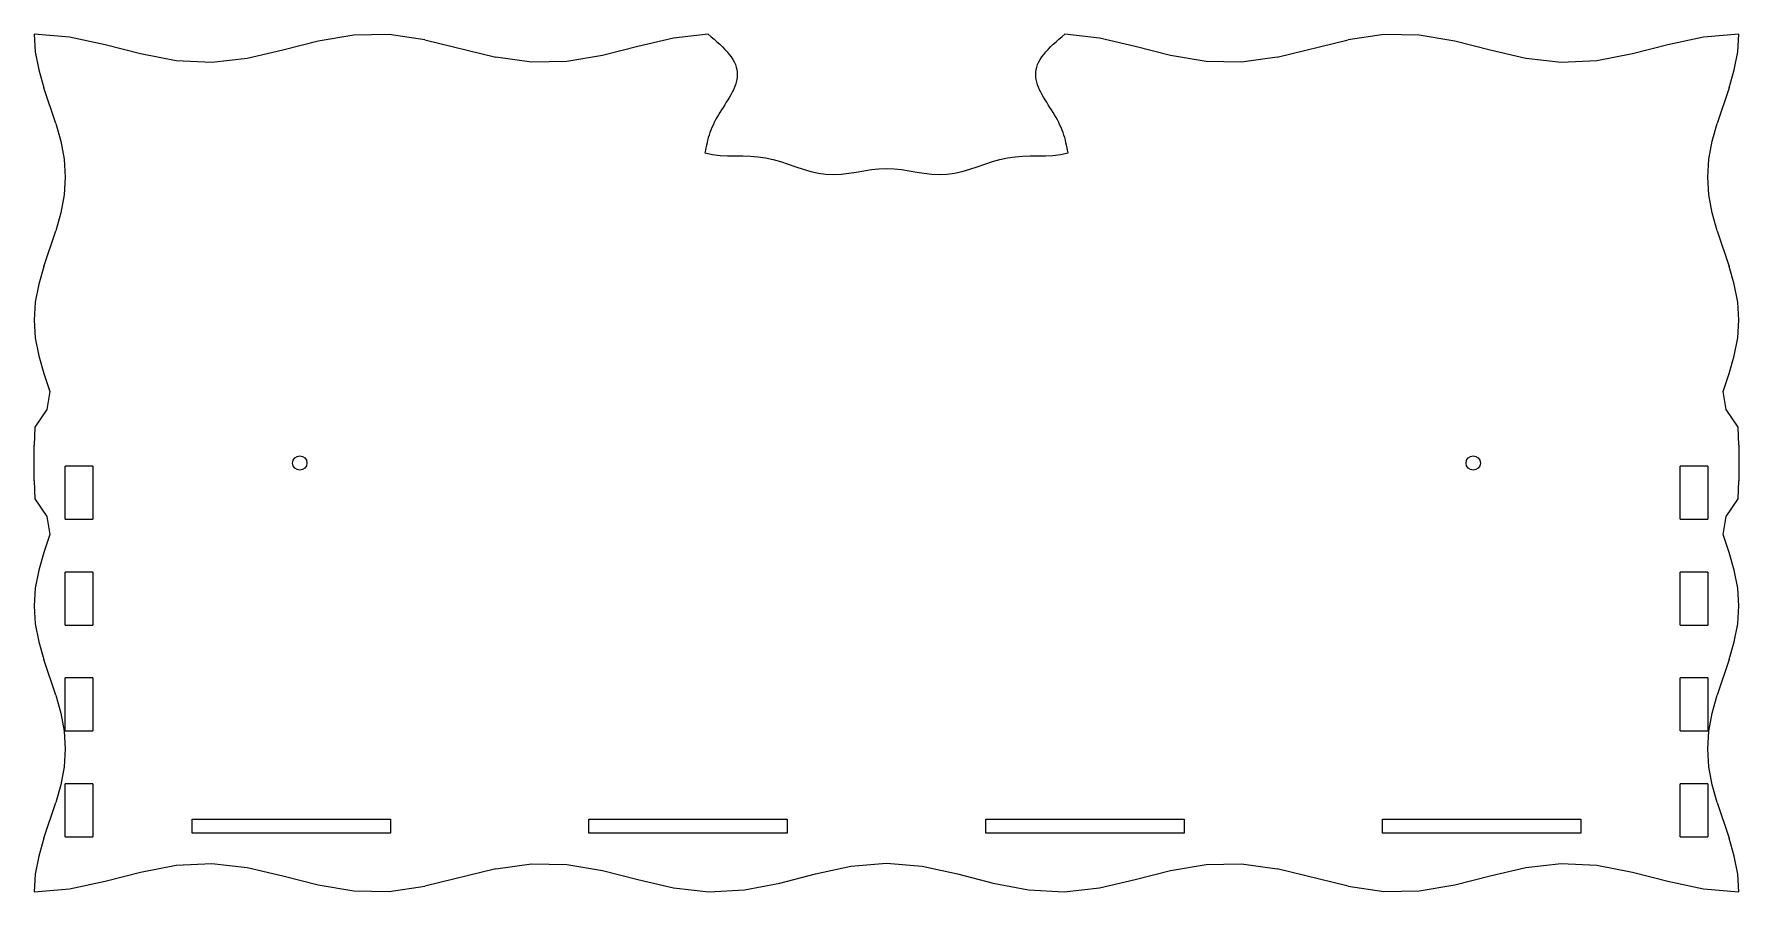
# Model space of a CAD drawing. Header units: millimetres. Extents: x 0 to 716, y 0 to 360.
import ezdxf

# ---------------------------------------------------------------- set-up
doc = ezdxf.new("R2010")
doc.units = ezdxf.units.MM
doc.layers.add('CutProfile', color=7, linetype='CONTINUOUS')

msp = doc.modelspace()

# ---------------------------------------------------------------- linework, layer by layer
at = {"layer": 'CutProfile'}
for p, q in [((14.91, 358.76), (0, 360)), ((0, 360), (0.5, 352.5)), ((29.82, 355.55), (14.91, 358.76)), ((134.18, 359.54), (119.27, 357)), ((149.08, 359.8), (134.18, 359.54)), ((163.99, 357.65), (149.08, 359.8)), ((268.35, 358.24), (253.44, 354.78)), ((282.93, 359.91), (268.35, 358.24)), ((282.93, 359.91), (284.18, 358.88)), ((284.18, 358.88), (285.43, 357.82)), ((285.43, 357.82), (286.65, 356.77)), ((428.95, 356.77), (430.17, 357.82)), ((430.17, 357.82), (431.42, 358.88)), ((431.42, 358.88), (432.67, 359.91)), ((447.25, 358.24), (432.67, 359.91)), ((462.16, 354.78), (447.25, 358.24)), ((566.52, 359.8), (551.61, 357.65)), ((581.42, 359.54), (566.52, 359.8)), ((596.33, 357), (581.42, 359.54)), ((700.69, 358.76), (685.78, 355.55)), ((715.6, 360), (700.69, 358.76)), ((715.1, 352.5), (715.6, 360)), ((0.5, 352.5), (1.92, 345)), ((44.73, 351.7), (29.82, 355.55)), ((59.63, 348.8), (44.73, 351.7)), ((104.36, 353.22), (89.45, 349.76)), ((119.27, 357), (104.36, 353.22)), ((163.99, 357.65), (193.81, 350.35)), ((238.53, 351), (223.62, 348.46)), ((253.44, 354.78), (238.53, 351)), ((286.65, 356.77), (287.83, 355.71)), ((287.83, 355.71), (288.94, 354.65)), ((288.94, 354.65), (289.98, 353.59)), ((289.98, 353.59), (290.94, 352.53)), ((290.94, 352.53), (291.82, 351.48)), ((291.82, 351.48), (292.61, 350.42)), ((422.99, 350.42), (423.78, 351.48)), ((423.78, 351.48), (424.66, 352.53)), ((424.66, 352.53), (425.62, 353.59)), ((425.62, 353.59), (426.66, 354.65)), ((426.66, 354.65), (427.77, 355.71)), ((427.77, 355.71), (428.95, 356.77)), ((477.07, 351), (462.16, 354.78)), ((491.98, 348.46), (477.07, 351)), ((521.79, 350.35), (551.61, 357.65)), ((611.24, 353.22), (596.33, 357)), ((626.15, 349.76), (611.24, 353.22)), ((670.88, 351.7), (655.97, 348.8)), ((685.78, 355.55), (670.88, 351.7)), ((713.68, 345), (715.1, 352.5)), ((1.92, 345), (4.04, 337.5)), ((74.54, 348.05), (59.63, 348.8)), ((89.45, 349.76), (74.54, 348.05)), ((208.72, 348.2), (193.81, 350.35)), ((223.62, 348.46), (208.72, 348.2)), ((292.61, 350.42), (293.29, 349.36)), ((293.29, 349.36), (293.87, 348.3)), ((293.87, 348.3), (294.35, 347.24)), ((294.35, 347.24), (294.72, 346.18)), ((294.72, 346.18), (294.98, 345.12)), ((294.98, 345.12), (295.13, 344.07)), ((295.13, 344.07), (295.18, 343.01)), ((420.42, 343.01), (420.47, 344.07)), ((420.47, 344.07), (420.62, 345.12)), ((420.62, 345.12), (420.88, 346.18)), ((420.88, 346.18), (421.25, 347.24)), ((421.25, 347.24), (421.73, 348.3)), ((421.73, 348.3), (422.31, 349.36)), ((422.31, 349.36), (422.99, 350.42)), ((506.88, 348.2), (491.98, 348.46)), ((521.79, 350.35), (506.88, 348.2)), ((641.06, 348.05), (626.15, 349.76)), ((655.97, 348.8), (641.06, 348.05)), ((711.56, 337.5), (713.68, 345)), ((9.06, 322.5), (4.04, 337.5)), ((293.55, 336.66), (293.03, 335.6)), ((294.02, 337.72), (293.55, 336.66)), ((294.41, 338.77), (294.02, 337.72)), ((294.74, 339.83), (294.41, 338.77)), ((294.97, 340.89), (294.74, 339.83)), ((295.12, 341.95), (294.97, 340.89)), ((295.18, 343.01), (295.12, 341.95)), ((420.48, 341.95), (420.42, 343.01)), ((420.63, 340.89), (420.48, 341.95)), ((420.86, 339.83), (420.63, 340.89)), ((421.19, 338.77), (420.86, 339.83)), ((421.58, 337.72), (421.19, 338.77)), ((422.05, 336.66), (421.58, 337.72)), ((422.57, 335.6), (422.05, 336.66)), ((711.56, 337.5), (706.54, 322.5)), ((289.2, 329.25), (288.53, 328.19)), ((289.87, 330.31), (289.2, 329.25)), ((290.55, 331.37), (289.87, 330.31)), ((291.21, 332.43), (290.55, 331.37)), ((291.85, 333.48), (291.21, 332.43)), ((292.46, 334.54), (291.85, 333.48)), ((293.03, 335.6), (292.46, 334.54)), ((423.14, 334.54), (422.57, 335.6)), ((423.75, 333.48), (423.14, 334.54)), ((424.39, 332.43), (423.75, 333.48)), ((425.05, 331.37), (424.39, 332.43)), ((425.73, 330.31), (425.05, 331.37)), ((426.4, 329.25), (425.73, 330.31)), ((427.07, 328.19), (426.4, 329.25)), ((9.06, 322.5), (11.18, 315)), ((285.49, 322.9), (284.98, 321.84)), ((286.04, 323.96), (285.49, 322.9)), ((286.62, 325.02), (286.04, 323.96)), ((287.23, 326.07), (286.62, 325.02)), ((287.87, 327.13), (287.23, 326.07)), ((288.53, 328.19), (287.87, 327.13)), ((427.73, 327.13), (427.07, 328.19)), ((428.37, 326.07), (427.73, 327.13)), ((428.98, 325.02), (428.37, 326.07)), ((429.56, 323.96), (428.98, 325.02)), ((430.11, 322.9), (429.56, 323.96)), ((430.62, 321.84), (430.11, 322.9)), ((704.42, 315), (706.54, 322.5)), ((11.18, 315), (12.6, 307.5)), ((282.72, 315.49), (282.46, 314.43)), ((283.01, 316.55), (282.72, 315.49)), ((283.33, 317.61), (283.01, 316.55)), ((283.69, 318.67), (283.33, 317.61)), ((284.08, 319.73), (283.69, 318.67)), ((284.51, 320.78), (284.08, 319.73)), ((284.98, 321.84), (284.51, 320.78)), ((431.09, 320.78), (430.62, 321.84)), ((431.52, 319.73), (431.09, 320.78)), ((431.91, 318.67), (431.52, 319.73)), ((432.27, 317.61), (431.91, 318.67)), ((432.59, 316.55), (432.27, 317.61)), ((432.88, 315.49), (432.59, 316.55)), ((433.14, 314.43), (432.88, 315.49)), ((703, 307.5), (704.42, 315)), ((281.8, 311.26), (281.6, 310.2)), ((281.6, 310.2), (284.77, 309.51)), ((282.01, 312.32), (281.8, 311.26)), ((282.23, 313.38), (282.01, 312.32)), ((282.46, 314.43), (282.23, 313.38)), ((284.77, 309.51), (287.95, 309.1)), ((287.95, 309.1), (291.12, 308.92)), ((291.12, 308.92), (294.3, 308.87)), ((294.3, 308.87), (297.48, 308.87)), ((297.48, 308.87), (300.65, 308.79)), ((300.65, 308.79), (303.82, 308.56)), ((303.82, 308.56), (307, 308.11)), ((307, 308.11), (310.18, 307.43)), ((405.43, 307.43), (408.6, 308.11)), ((408.6, 308.11), (411.77, 308.56)), ((411.77, 308.56), (414.95, 308.79)), ((414.95, 308.79), (418.12, 308.87)), ((418.12, 308.87), (421.3, 308.87)), ((421.3, 308.87), (424.48, 308.92)), ((424.48, 308.92), (427.65, 309.1)), ((427.65, 309.1), (430.82, 309.51)), ((430.82, 309.51), (434, 310.2)), ((433.37, 313.38), (433.14, 314.43)), ((433.59, 312.32), (433.37, 313.38)), ((433.8, 311.26), (433.59, 312.32)), ((434, 310.2), (433.8, 311.26)), ((12.6, 307.5), (13.1, 300)), ((310.18, 307.43), (313.35, 306.53)), ((313.35, 306.53), (316.52, 305.48)), ((316.52, 305.48), (319.7, 304.36)), ((319.7, 304.36), (322.88, 303.27)), ((322.88, 303.27), (326.05, 302.32)), ((326.05, 302.32), (329.23, 301.6)), ((329.23, 301.6), (332.4, 301.17)), ((332.4, 301.17), (335.57, 301.04)), ((335.57, 301.04), (338.75, 301.2)), ((338.75, 301.2), (341.93, 301.58)), ((341.93, 301.58), (345.1, 302.1)), ((345.1, 302.1), (348.27, 302.66)), ((348.27, 302.66), (351.45, 303.15)), ((351.45, 303.15), (354.62, 303.48)), ((354.62, 303.48), (357.8, 303.6)), ((357.8, 303.6), (360.98, 303.48)), ((360.98, 303.48), (364.15, 303.15)), ((364.15, 303.15), (367.32, 302.66)), ((367.32, 302.66), (370.5, 302.1)), ((370.5, 302.1), (373.68, 301.58)), ((373.68, 301.58), (376.85, 301.2)), ((376.85, 301.2), (380.02, 301.04)), ((380.02, 301.04), (383.2, 301.17)), ((383.2, 301.17), (386.38, 301.6)), ((386.38, 301.6), (389.55, 302.32)), ((389.55, 302.32), (392.73, 303.27)), ((392.73, 303.27), (395.9, 304.36)), ((395.9, 304.36), (399.07, 305.48)), ((399.07, 305.48), (402.25, 306.53)), ((402.25, 306.53), (405.43, 307.43)), ((702.5, 300), (703, 307.5)), ((13.1, 300), (12.6, 292.5)), ((703, 292.5), (702.5, 300)), ((12.6, 292.5), (11.18, 285)), ((704.42, 285), (703, 292.5)), ((11.18, 285), (9.06, 277.5)), ((706.54, 277.5), (704.42, 285)), ((4.04, 262.5), (9.06, 277.5)), ((706.54, 277.5), (711.56, 262.5)), ((4.04, 262.5), (1.92, 255)), ((713.68, 255), (711.56, 262.5)), ((1.92, 255), (0.5, 247.5)), ((715.1, 247.5), (713.68, 255)), ((0.5, 247.5), (0, 240)), ((715.6, 240), (715.1, 247.5)), ((0, 240), (0.5, 232.5)), ((715.1, 232.5), (715.6, 240)), ((0.5, 232.5), (1.92, 225)), ((713.68, 225), (715.1, 232.5)), ((1.92, 225), (4.04, 217.5)), ((711.56, 217.5), (713.68, 225)), ((4.04, 217.5), (6.55, 210)), ((709.05, 210), (711.56, 217.5)), ((6.55, 210), (5.39, 202.5)), ((710.21, 202.5), (709.05, 210)), ((5.39, 202.5), (0.37, 195)), ((715.23, 195), (710.21, 202.5)), ((0.37, 195), (0, 187.5)), ((715.6, 187.5), (715.23, 195)), ((0, 172.5), (0, 187.5)), ((715.6, 187.5), (715.6, 172.5)), ((0, 172.5), (0.37, 165)), ((13.1, 156.46), (13.1, 178.69)), ((24.7, 178.69), (13.1, 178.69)), ((24.7, 178.69), (24.7, 156.46)), ((690.9, 156.46), (690.9, 178.69)), ((702.5, 178.69), (690.9, 178.69)), ((702.5, 178.69), (702.5, 156.46)), ((715.23, 165), (715.6, 172.5)), ((0.37, 165), (5.39, 157.5)), ((710.21, 157.5), (715.23, 165)), ((5.39, 157.5), (6.55, 150)), ((709.05, 150), (710.21, 157.5)), ((13.1, 156.46), (24.7, 156.46)), ((690.9, 156.46), (702.5, 156.46)), ((6.55, 150), (4.04, 142.5)), ((711.56, 142.5), (709.05, 150)), ((4.04, 142.5), (1.92, 135)), ((713.68, 135), (711.56, 142.5)), ((1.92, 135), (0.5, 127.5)), ((13.1, 112.01), (13.1, 134.24)), ((24.7, 134.24), (13.1, 134.24)), ((24.7, 134.24), (24.7, 112.01)), ((690.9, 112.01), (690.9, 134.24)), ((702.5, 134.24), (690.9, 134.24)), ((702.5, 134.24), (702.5, 112.01)), ((715.1, 127.5), (713.68, 135)), ((0.5, 127.5), (0, 120)), ((715.6, 120), (715.1, 127.5)), ((0, 120), (0.5, 112.5)), ((715.1, 112.5), (715.6, 120)), ((0.5, 112.5), (1.92, 105)), ((13.1, 112.01), (24.7, 112.01)), ((690.9, 112.01), (702.5, 112.01)), ((713.68, 105), (715.1, 112.5)), ((1.92, 105), (4.04, 97.5)), ((711.56, 97.5), (713.68, 105)), ((9.06, 82.5), (4.04, 97.5)), ((711.56, 97.5), (706.54, 82.5)), ((13.1, 67.56), (13.1, 89.79)), ((24.7, 89.79), (13.1, 89.79)), ((24.7, 89.79), (24.7, 67.56)), ((690.9, 67.56), (690.9, 89.79)), ((702.5, 89.79), (690.9, 89.79)), ((702.5, 89.79), (702.5, 67.56)), ((9.06, 82.5), (11.18, 75)), ((704.42, 75), (706.54, 82.5)), ((11.18, 75), (12.6, 67.5)), ((703, 67.5), (704.42, 75)), ((12.6, 67.5), (13.1, 60)), ((13.1, 67.56), (24.7, 67.56)), ((690.9, 67.56), (702.5, 67.56)), ((702.5, 60), (703, 67.5)), ((13.1, 60), (12.6, 52.5)), ((703, 52.5), (702.5, 60)), ((12.6, 52.5), (11.18, 45)), ((704.42, 45), (703, 52.5)), ((11.18, 45), (9.06, 37.5)), ((13.1, 23.11), (13.1, 45.34)), ((24.7, 45.34), (13.1, 45.34)), ((24.7, 45.34), (24.7, 23.11)), ((690.9, 23.11), (690.9, 45.34)), ((702.5, 45.34), (690.9, 45.34)), ((702.5, 45.34), (702.5, 23.11)), ((706.54, 37.5), (704.42, 45)), ((4.04, 22.5), (9.06, 37.5)), ((706.54, 37.5), (711.56, 22.5)), ((66.34, 24.7), (66.34, 30.5)), ((66.34, 30.5), (149.61, 30.5)), ((149.61, 30.5), (149.61, 24.7)), ((232.89, 24.7), (232.89, 30.5)), ((232.89, 30.5), (316.16, 30.5)), ((316.16, 30.5), (316.16, 24.7)), ((399.44, 24.7), (399.44, 30.5)), ((399.44, 30.5), (482.71, 30.5)), ((482.71, 30.5), (482.71, 24.7)), ((565.99, 24.7), (565.99, 30.5)), ((565.99, 30.5), (649.26, 30.5)), ((649.26, 30.5), (649.26, 24.7)), ((4.04, 22.5), (1.92, 15)), ((13.1, 23.11), (24.7, 23.11)), ((149.61, 24.7), (66.34, 24.7)), ((316.16, 24.7), (232.89, 24.7)), ((482.71, 24.7), (399.44, 24.7)), ((649.26, 24.7), (565.99, 24.7)), ((690.9, 23.11), (702.5, 23.11)), ((713.68, 15), (711.56, 22.5)), ((1.92, 15), (0.5, 7.5)), ((715.1, 7.5), (713.68, 15)), ((0.5, 7.5), (0, 0)), ((29.82, 4.45), (44.73, 8.3)), ((44.73, 8.3), (59.63, 11.2)), ((59.63, 11.2), (74.54, 11.95)), ((74.54, 11.95), (89.45, 10.24)), ((89.45, 10.24), (104.36, 6.78)), ((193.81, 9.65), (163.99, 2.35)), ((193.81, 9.65), (208.72, 11.8)), ((208.72, 11.8), (223.62, 11.54)), ((223.62, 11.54), (238.53, 9)), ((238.53, 9), (253.44, 5.22)), ((313.07, 3.7), (327.98, 7.55)), ((327.98, 7.55), (342.89, 10.76)), ((342.89, 10.76), (357.8, 12)), ((357.8, 12), (372.71, 10.76)), ((372.71, 10.76), (387.62, 7.55)), ((387.62, 7.55), (402.52, 3.7)), ((462.16, 5.22), (477.07, 9)), ((477.07, 9), (491.98, 11.54)), ((491.98, 11.54), (506.88, 11.8)), ((506.88, 11.8), (521.79, 9.65)), ((551.61, 2.35), (521.79, 9.65)), ((611.24, 6.78), (626.15, 10.24)), ((626.15, 10.24), (641.06, 11.95)), ((641.06, 11.95), (655.97, 11.2)), ((655.97, 11.2), (670.88, 8.3)), ((670.88, 8.3), (685.78, 4.45)), ((715.6, 0), (715.1, 7.5)), ((0, 0), (14.91, 1.24)), ((14.91, 1.24), (29.82, 4.45)), ((104.36, 6.78), (119.27, 3)), ((119.27, 3), (134.18, 0.46)), ((134.18, 0.46), (149.08, 0.2)), ((149.08, 0.2), (163.99, 2.35)), ((253.44, 5.22), (268.35, 1.76)), ((268.35, 1.76), (283.26, 0.05)), ((283.26, 0.05), (298.17, 0.8)), ((298.17, 0.8), (313.07, 3.7)), ((402.52, 3.7), (417.43, 0.8)), ((417.43, 0.8), (432.34, 0.05)), ((432.34, 0.05), (447.25, 1.76)), ((447.25, 1.76), (462.16, 5.22)), ((551.61, 2.35), (566.52, 0.2)), ((566.52, 0.2), (581.42, 0.46)), ((581.42, 0.46), (596.33, 3)), ((596.33, 3), (611.24, 6.78)), ((685.78, 4.45), (700.69, 1.24)), ((700.69, 1.24), (715.6, 0))]:
    msp.add_line(p, q, dxfattribs=at)
for centre in [(111.53, 180), (604.07, 180)]:
    msp.add_circle(centre, 3, dxfattribs=at)

doc.saveas('drawing.dxf')
